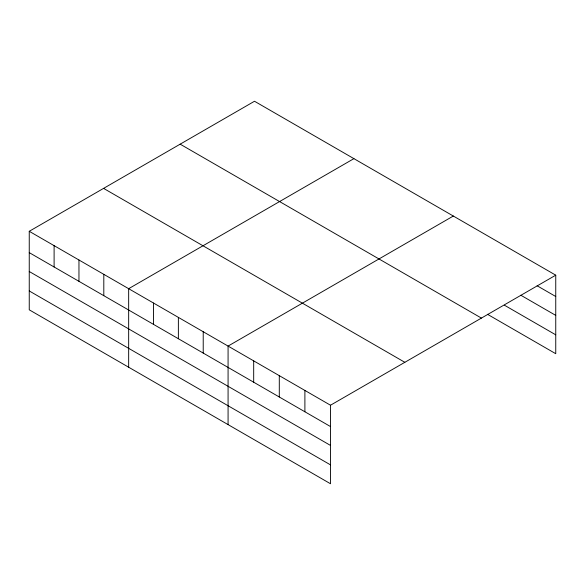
<?xml version="1.0" encoding="UTF-8"?>
<svg xmlns="http://www.w3.org/2000/svg" width="585" height="585" viewBox="0 0 585 585"><rect width="100%" height="100%" fill="white"/><g stroke="black" fill="none" stroke-linecap="round" stroke-linejoin="round"><path stroke-width="0.88" d="M29.25 231.294L330.503 405.222L330.503 483.751L29.25 309.823L29.25 231.294L254.497 101.249L555.75 275.177L555.75 353.706L487.466 314.284M353.91 158.645L128.663 288.69L128.663 367.219M453.324 216.04L228.077 346.086L228.077 424.615M330.503 405.222L555.75 275.177M537.125 285.765L555.75 296.515M520.833 295.228L555.75 315.388M504.533 305.268L555.75 334.832M180.165 144.166L481.418 318.094M103.582 188.377L404.835 362.305M29.25 252.632L330.503 426.56M29.25 271.506L330.503 445.434M29.25 290.95L330.503 464.878M304.895 390.436L304.895 411.781M279.294 375.65L279.294 396.996M253.685 360.872L253.685 382.21M203.222 331.739L203.222 353.077M178.374 317.384L178.374 338.73M153.519 303.037L153.519 324.382M103.808 274.343L103.808 295.681M78.96 259.989L78.96 281.334M54.105 245.642L54.105 266.987"/></g></svg>
